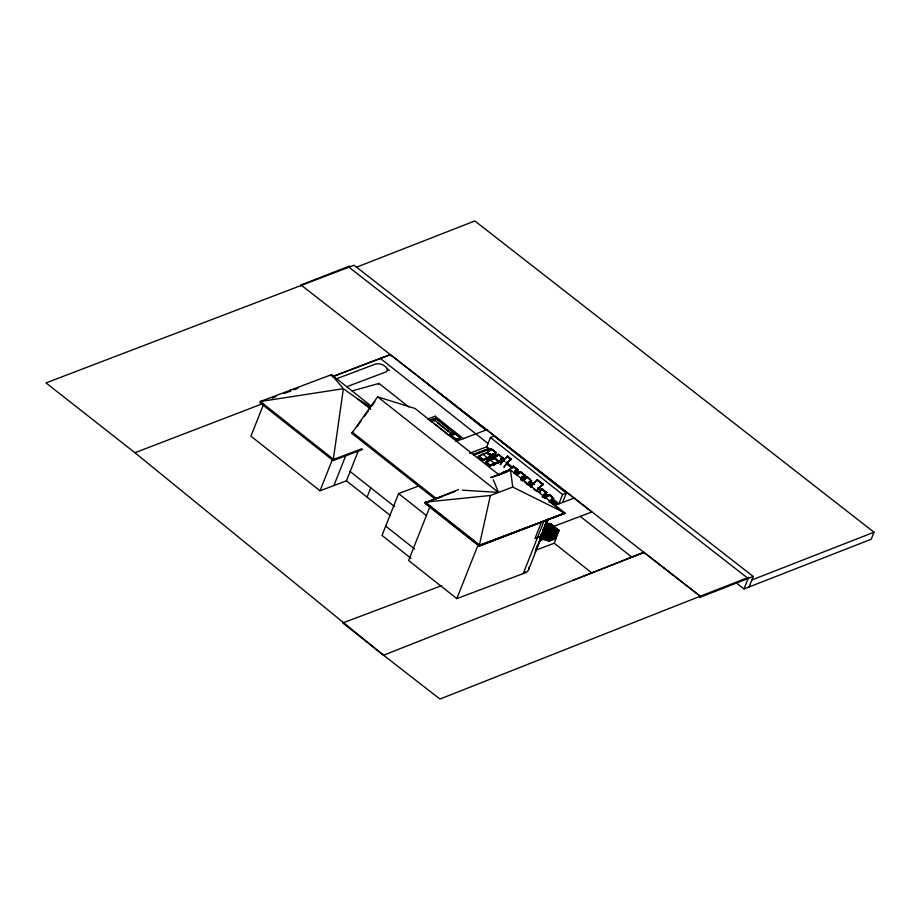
<?xml version="1.0" encoding="UTF-8"?>
<svg xmlns="http://www.w3.org/2000/svg" width="920" height="920" viewBox="0 0 920 920"><rect width="100%" height="100%" fill="white"/><g stroke="black" fill="none" stroke-linecap="round" stroke-linejoin="round"><path stroke-width="1.38" d="M543.329 531.634L543.329 531.702A19.182 10.028 21.6 0 1 537.521 537.521L535.003 538.464L541.259 522.652M458.551 489.543L424.982 502.791L479.447 545.836L564.96 513.015L512.739 487.059L490.371 495.489L479.159 546.169L425.281 503.573L429.571 501.4M524.204 479.872L524.871 478.986M540.132 491.061L540.293 492.326M515.844 473.328L515.706 471.339M522.755 477.468L522.974 478.641M489.267 460.391L489.382 459.919A13.052 5.543 -51.7 0 0 485.323 462.357L489.969 466.037A13.052 5.543 -51.7 0 1 494.028 463.588L502.251 460.69M300.553 286.143L301.012 284.981L349.439 266.052L348.979 267.214L748.155 578.484M263.304 404.915L250.93 436.172L320.022 490.785L346.46 480.815L358.328 450.834M290.018 391.299L290.478 390.137M331.027 375.831L331.487 374.67L371.151 406.03M320.022 490.785L332.396 459.517M333.143 460.563L343.367 388.688L331.487 374.67L260.348 401.499L259.888 402.661L333.143 460.563L362.675 449.431M435.079 499.134L351.785 433.297L377.614 396.842L415 408.468L499.353 475.145M333.914 485.541L345.782 455.584M389.873 355.787L390.333 354.625L591.79 512.014L543.57 530.196M367.091 497.133L370.783 487.83M418.634 486.013L398.601 493.568L382.03 535.44L410.964 558.313M435.401 416.449L463.668 438.794M434.677 420.728L435.758 418.025L453.801 432.791L435.597 418.404L430.502 420.325M435.034 424.246L446.982 433.688M447.948 434.999L453.951 432.4M460.552 437.621C457.217 442.716 445.107 434.343 455.687 433.78L460.552 437.621L457.159 439.231M451.225 435.792L455.687 433.78M430.169 506.011L408.595 560.51L456.815 598.621L523.238 573.574A19.182 10.028 21.6 0 0 529.058 567.318M480.711 455.135A13.052 5.543 -51.7 0 0 478.285 456.803L478.492 456.964M479.159 456.447L483.402 459.804C471.109 451.317 485.817 460.391 483.103 460.172M480.55 458.781L478.4 457.194L479.791 456.136M481.045 454.951A13.052 5.543 -51.7 0 1 482.344 454.365L482.034 454.491M482.137 454.687L482.172 454.813A11.304 4.807 -51.7 0 0 481.873 454.94M469.614 453.261L486.749 446.798L490.429 437.494L494.132 436.091L566.294 493.131L562.603 502.435M486.416 453.215L491.337 448.684L495.995 452.513L491.268 456.596L495.983 452.352M486.737 459.827L487.255 458.528M485.668 462.553L486.197 462.012L490.429 465.359A13.052 5.543 -51.7 0 1 491.855 464.404L493.039 463.76M486.128 462.197L488.037 460.805M494.983 457.953L489.026 460.529L494.833 458.332M489.716 460.034L489.141 460.437A11.304 4.807 -51.7 0 0 488.899 460.494M490.785 457.32L495.776 452.191M490.912 457.274L490.854 456.343M490.222 465.52L486.197 462.012M490.348 465.554L485.978 462.162A11.304 4.807 -51.7 0 1 487.025 461.506M493.442 458.769L498.364 454.238L503.033 458.079L498.295 462.15L503.022 457.907M494.845 455.388L486.829 458.056M494.856 455.779L495.121 455.043M487.048 458.965C492.418 457.183 496.294 456.515 495.397 455.055L486.611 458.332A11.304 4.807 -51.7 0 0 486.312 458.447M495.052 456.699L495.742 455.331L493.546 453.594M493.43 465.117L493.936 463.818L502.435 460.621L501.733 461.989M493.603 465.048L493.959 464.174L502.78 460.885L500.572 459.149M493.764 465.393L494.281 464.094M493.948 465.324L493.936 463.818M497.708 462.357L502.815 457.746M497.823 462.875L497.984 462.058M497.95 462.829L498.076 461.828L495.742 462.702M501.883 461.345L502.147 460.609M493.879 464.358L502.504 461.184L493.695 464.428M502.078 462.254L502.78 460.885M507.345 456.734L507.621 456.044L507.541 456.63M503.999 472.581L504.125 472.063M504.263 472.316L504.183 472.512A11.304 4.807 -51.7 0 1 504.355 472.362M504.263 466.98A14.294 6.072 -51.7 0 1 510.979 459.436L511.244 458.907L511.014 459.724L509.139 458.24M456.815 598.621L477.859 545.457M508.334 470.66L509.208 469.947L505.402 471.339M510.22 470.649L510.485 469.959L564.96 513.015L479.722 545.146L425.258 502.101L490.371 495.489M514.763 473.317L515.487 473.029M516.844 473.167L517.097 472.42L514.993 473.351M514.625 473.363L517.385 472.443C516.189 475.686 518.811 471.695 514.981 471.695M515.522 470.971L517.73 472.707L517.028 474.076M524.239 478.066L521.364 479.032L522.031 478.906M523.905 479.297L524.423 477.997L521.111 479.354M521.881 479.711L524.492 478.561M521.663 478.917L524.135 477.986L524.066 479.63L524.756 478.262L522.56 476.525M528.195 484.38L530.851 483.253L530.449 484.633M529.138 483.782L529.702 483.909M530.299 483.333L530.92 484.104M530.587 483.586L528.747 484.173M530.621 484.564L531.139 483.264L527.908 484.483M530.783 484.897L531.07 483.724M530.966 484.828L531.484 483.529L529.276 481.792M537.107 480.263L537.384 479.561L543.317 484.253L543.041 484.955L540.074 482.609M531.012 487.105A14.294 6.072 -51.7 0 1 537.291 480.228L537.487 479.734A13.754 5.842 -51.7 0 0 530.679 487.151M542.857 484.633L543.134 484.115L542.857 484.633A14.294 6.072 -51.7 0 0 536.82 491.176M544.525 495.834L544.398 494.362M543.237 496.317L545.836 495.684M545.744 496.006L545.997 495.27M543.743 496.995C547.883 493.833 544.996 498.582 546.284 495.282L543.053 496.501M546.112 496.846L546.629 495.546L544.422 493.81M550.804 501.791L552.759 501.159M523.238 573.574L543.778 521.697M552.77 501.561L553.035 500.825M550.562 501.756L553.322 500.836L552.966 502.469L553.656 501.112L551.459 499.364M545.663 524.411L544.077 528.413L547.389 520.179M535.693 549.7L537.268 545.744M540.27 538.177L541.811 534.278L546.825 532.484L551.011 534.393M536.601 548.044L540.074 539.292M544.364 528.459L547.538 520.444M535.095 552.414L548.343 518.96M528.701 569.411L542.984 533.358M544.721 532.645L545.18 531.484L542.719 532.415M556.37 503.343L556.83 502.182L552.805 503.7M535.428 550.298L554.219 543.214L556.059 538.556L548.665 541.351L551.804 531.61L547.411 530.253L544.226 538.418L544.996 538.602L550.884 523.894L546.859 522.997M558.52 530.828L550.045 523.721L559.049 530.38M540.868 539.408L544.674 537.912L548.826 539.902M541.052 538.947L544.858 537.452L548.768 539.154M552 533.496L547.779 530.115L545.008 537.061L549.194 538.982L556.37 535.497M544.64 538.74L550.884 523.894M566.294 493.131L562.591 494.523L558.911 503.826L552.149 498.479M547.653 532.484C553.702 516.327 551.367 527.678 547.239 532.151L540.983 534.612M544.26 537.602L546.353 539.258L545.893 540.419L547.733 539.718L544.617 537.245M547.733 539.718L547.273 540.879L555.622 537.406M548.24 539.913L549.021 540.097L548.24 539.913L551.701 531.978L548.653 540.362M548.607 539.775L551.804 531.61M549.688 537.786L545.365 536.153L549.562 538.062L556.979 534.876M540.327 538.05L545.583 535.612L549.734 537.602L557.198 534.336M549.78 536.647L557.37 533.887L549.125 527.505L545.284 526.861L549.378 527.413L557.324 533.807L550.102 536.693L545.939 534.692L550.24 536.406M550.045 535.934L546.101 534.313L550.413 535.946M550.505 534.808L558.072 532.128L549.861 525.676L544.743 524.779M541.604 534.842L546.641 532.933L550.827 534.853L558.279 531.587L550.275 525.124L546.434 524.469M551.195 533.933L547.009 532.024M552.931 536.084C536.291 524.078 561.131 540.155 548.101 530.621L543.018 529.655M543.835 530.529L551.689 532.737L547.365 531.104M558.106 530.506L555.427 538.625L558.624 530.495M643.459 553.541L643.919 552.368L700.338 596.183L699.729 597.413L700.189 596.252L748.615 577.323L744.004 588.949L736.092 582.774M749.087 586.96L753.238 576.495L354.062 265.236L46 382.916L134.918 452.72L383.548 655.235L439.967 699.05L700.338 596.183M356.684 267.133L474.835 220.949L874 532.22L871.228 539.235L744.004 588.949M378.465 384.606L379.005 383.421L408.848 407.008M551.735 499.974L551.77 501.733L551.632 499.744M352.831 432.388L351.785 433.297M356.925 426.696L361.019 421.003M364.285 416.449L368.379 410.757M371.657 406.203L374.934 401.637M500.721 459.919L500.791 461.437L500.549 459.701M551.609 500.135L551.873 501.48M491.544 448.845L486.266 453.123M488.716 451.455L491.349 448.845M493.511 454.135L493.752 455.871L493.879 454.365M497.639 455.377L493.649 458.482L498.571 454.399M508.599 470.292L513.325 466.06L517.971 469.729L514.199 473.156M509.611 469.591L510.232 469.062M511.635 467.854L513.521 466.221M511.647 468.015L513.544 466.382M514.694 472.385L517.764 469.568M514.188 472.995L517.971 469.729M520.962 479.918L525.699 475.835L520.352 471.615L516.58 475.042L520.559 471.776M516.787 475.203L520.57 471.937M521.019 478.549L524.791 475.122M521.214 478.549L524.998 475.284L521.226 478.71M522.341 480.964L527.079 476.882L530.46 479.561M523.296 480.309L527.079 476.882M522.962 480.769L523.986 479.883M525.216 478.814L525.837 478.285M530.276 481.459L531.116 480.918M528.448 483.218L531.323 480.734M526.987 484.633L531.726 480.562M539.384 491.349L542.225 488.899L546.882 492.74L542.236 489.06L539.396 491.51M539.338 491.717L542.42 489.06M542.88 495.673L546.664 492.407M542.892 495.834L546.675 492.568M542.133 496.65L546.871 492.568M544.514 498.536L549.251 494.454L552.632 497.133M545.341 498.168L545.974 497.8M546.365 497.272L546.986 496.742M548.435 495.5L549.458 494.615M549.171 502.205L553.897 498.134M490.463 465.336L489.67 466.095L486.496 463.588M501.078 474.018L501.917 473.421M486.622 461.702L488.451 463.714M484.782 459.011L485.829 458.298A13.052 5.543 -51.7 0 1 486.795 457.872L487.002 458.034A13.052 5.543 -51.7 0 0 482.931 460.471L478.285 456.803M480.412 455.607L480.734 455.549A11.304 4.807 -51.7 0 0 479.987 455.952M484.644 458.953L484.817 458.85A13.052 5.543 -51.7 0 0 483.437 459.77M502.389 472.983L502.791 472.88M493.407 463.599L492.855 463.852A13.052 5.543 -51.7 0 1 493.822 463.427L494.028 463.588M503.78 472.385L504.332 471.741A13.052 5.543 -51.7 0 0 503.033 472.328M572.757 580.405L643.919 552.368L383.548 655.235L342.723 622.955L441.508 585.707M699.729 597.413L753.238 576.495M751.87 579.957L874 532.22M134.918 452.72L263.292 403.42M332.695 376.763L390.333 354.625L332.339 376.567M271.964 398.107L275.988 396.589M284.05 393.553L290.755 391.023M293.986 389.804L297.953 388.297M336.881 378.649L375.578 364.055A7.119 3.714 21.6 0 1 385.112 366.355A7.119 3.714 21.6 0 1 385.675 372.036L346.99 386.63M427.731 419.014L435.562 416.07M429.387 420.417L435.758 418.025M431.008 421.785L434.838 420.348L451.961 433.883M361.79 448.776L333.603 459.402L260.348 401.499L343.367 388.688L370.001 407.732M449.109 434.562L452.628 433.228M455.998 441.358L486.703 429.778M473.834 454.595L488.6 449.017M483.31 454.147L486.795 452.835M483.333 454.181L485.449 453.387M487.105 457.757L486.392 459.563L486.921 458.608L495.742 455.331M487.853 457.47L489.98 456.665M486.714 458.447L494.948 455.469M486.668 458.873L495.466 455.63M490.44 459.517L493.844 458.482M489.233 460.69L493.178 459.206M507.656 456.159L507.736 456.136A13.754 5.842 -51.7 0 0 500.169 464.669L500.549 464.531M494.132 463.312L493.511 463.737M501.986 461.023L493.844 464.048A11.304 4.807 -51.7 0 0 490.682 465.876M511.29 459.034L507.541 456.078M510.979 459.436L508.346 457.355M505.298 471.523L508.772 470.212M503.976 472.351L509.784 470.154M490.509 477.491L510.485 469.959L512.739 487.059M424.982 502.791L455.618 491.245M491.567 477.687L508.886 471.155M437.644 498.364L441.669 496.834M515.303 473.627L517.73 472.707M514.993 473.777L517.454 473.006M521.214 479.435L524.331 478.227M520.87 479.768L524.756 478.262M537.291 480.228L542.938 484.61M528.747 484.598L531.484 483.529M528.597 484.978L531.208 483.828M542.731 497.053L546.629 495.546M542.869 497.156L546.353 495.845M550.022 502.481L553.656 501.112M551.068 502.285L553.391 501.4L550.908 500.089M553.909 503.78L556.6 502.768L552.138 499.238M554.886 505.356L574.275 498.042M479.159 546.169L564.132 513.567L479.412 545.514L425.534 502.929M546.376 524.101L550.194 524.837L558.452 530.978L550.217 524.756L558.428 531.208L550.735 534.175M550.194 524.837L546.641 523.94M550.275 525.124L546.192 524.561M550.252 525.193L558.256 531.668M558.06 531.967L549.827 525.745L557.808 532.059M549.642 526.205L556.876 531.645M545.652 525.941L549.734 526.493L557.692 532.887M549.286 527.125L555.519 531.771M549.378 527.413L557.083 533.899M553.966 532.358L549.01 528.333L543.651 527.528M553.817 532.737L548.584 528.885L553.794 532.818M543.743 527.827L548.826 528.793L553.541 532.91M553.61 533.278L548.4 529.345L553.368 533.358M548.619 529.322L544.559 528.689M544.651 528.988L548.469 529.713L552.184 533.036M543.881 531.587L547.779 530.115M543.743 531.933L547.641 530.46L552.851 534.669M542.926 529.368L548.285 530.173L552.241 533.404M541.765 532.944C551.011 530.253 544.122 529.759 552.138 532.323M542.328 533.002L548.124 530.84L547.411 530.253M542.639 533.14L547.917 531.082L552.885 535.106M542.144 533.462L547.641 531.323M542.455 533.6L547.216 531.484M541.972 533.922L547.181 531.564L551.505 533.197M540.799 535.072L546.848 532.404L550.838 533.968M541.454 535.221L546.94 533.082M541.42 535.29L546.457 533.393L550.781 535.026M541.27 535.681L546.767 533.542M541.236 535.75L546.273 533.853L550.471 535.773L557.922 532.507M541.063 536.21L546.308 533.784L550.562 535.566M541.328 536.429L546.101 534.313M539.89 537.36L546.216 534.911M558.474 530.368L550.827 533.209L558.578 530L555.795 538.487L559.049 530.346L551.207 533.059M540.995 537.268L546.031 535.371M540.511 537.591L546.009 535.452L549.746 536.728M550.919 533.726L558.911 530.679L550.332 523.905M540.822 537.728L545.583 535.612M540.638 538.188L545.675 536.291L540.155 538.51M540.419 538.717L545.491 536.751L549.24 538.028M558.083 531.898L550.585 534.566M539.971 538.971L545.042 536.992L549.297 538.775M540.247 539.178L545.307 537.211M550.678 535.233L557.899 532.358M540.063 539.637L544.858 537.452L548.872 538.936M549.493 526.585L557.704 533.036L550.217 535.474M550.01 536.015L557.704 533.036M539.879 540.097L544.95 538.12M550.286 536.233L557.554 533.428M539.787 540.741L544.962 538.786L544.502 539.948L546.353 539.258M549.642 536.935L557.175 534.186M549.47 537.395L556.991 534.646M549.286 537.855L556.818 535.106M549.102 538.303L556.83 535.256M548.734 539.223L556.197 535.957M549.044 539.361L556.266 536.486M556.082 536.935L548.584 539.603L556.289 536.636M548.377 540.143L555.829 536.877M555.91 537.395L548.4 540.063M548.492 540.741L555.462 537.797M548.469 540.822L555.714 538.085M352.072 390.942L379.005 383.421M462.334 490.176L498.525 492.418L493.281 479.722M543.329 530.414L543.789 530.104A19.182 10.028 21.6 0 0 543.766 529.655M546.399 524.032L550.436 524.745M546.284 524.86L550.102 525.584M546.043 524.952L550.068 525.653M544.801 525.147L549.918 526.044M544.559 525.24L549.677 526.136L556.657 531.656M544.467 525.987L549.55 526.953M545.468 526.401L549.309 527.045L555.266 531.863M545.376 527.148L549.194 527.873L553.909 531.99M545.1 527.321L549.159 527.953L554.15 531.898M544.95 527.7L549.01 528.333M543.708 527.896L548.803 528.873M543.559 528.287L548.642 529.253M544.375 529.149L548.435 529.782M544.226 529.529L548.285 530.173M542.742 529.828L548.067 530.702M542.8 530.196L547.917 531.082M542.65 530.575L546.468 531.3M543.674 530.909L546.434 531.38M545.387 523.043L550.746 524.227L546.308 523.503M547.285 530.587L552.276 531.99M547.273 532.231L551.057 533.439M546.917 533.151L550.965 534.566M546.733 533.611L550.482 534.888M545.732 535.233L550.056 536.866M545.548 535.693L549.872 537.326M545.192 536.601L549.136 538.234M544.674 537.912L548.964 539.615M370.748 406.824L357.73 398.981L370.794 409.308M301.012 284.981L700.189 596.252M641.643 553.265L631.821 557.14L580.244 516.373M490.429 437.494L562.591 494.523M380.362 358.386L488.198 443.624M492.614 449.845L495.995 452.513M498.375 454.399L503.033 458.079M513.337 466.221L517.983 469.89M520.363 471.776L525.021 475.456M527.298 477.204L530.472 479.722M552.644 497.294L549.263 494.615L545.56 498.145M492.395 449.857L495.592 452.525M499.433 455.411L502.619 458.091M513.325 466.394L517.558 469.74M520.352 471.948L524.607 475.467M528.137 478.055L530.265 479.895M542.225 489.233L544.352 491.073M549.251 494.787L552.448 497.467M515.234 468.245L517.362 470.085M544.134 491.096L542.029 489.578M552.218 497.49L549.056 495.132M486.749 446.798L491.257 450.363M494.408 452.847L497.754 455.492M501.411 458.378L504.436 460.77M505.919 461.943L513.36 467.82M516.062 469.97L519.443 472.638M523.388 475.755L526.677 477.733M530.069 481.045L534.531 484.564M538.614 487.796L541.224 489.854M544.571 492.499L548.757 495.811M389.471 370.61L387.159 368.862M494.178 453.433L497.524 456.067M500.859 458.712L504.206 461.357M506.437 463.116L512.106 467.624M515.349 470.166L519.811 473.697M523.158 476.33L525.389 478.101M529.839 481.62L533.186 484.265M537.648 487.784L540.983 490.303M545.445 493.959L547.676 495.719M493.361 453.663L496.179 455.768M507.322 464.577L511.784 468.107M515.349 471.04L518.466 473.397M529.092 481.861L530.955 483.333M538.534 489.256L540.764 491.015M544.249 493.879L546.101 495.351M551.275 499.433L554.139 501.584M522.962 477.296L522.882 478.894L522.537 477.077M494.799 455.17L494.074 455.446M501.825 460.724L501.101 461.012M523.813 478.101L523.089 478.388M529.034 482.402L530.897 483.874M552.713 500.94L551.988 501.227M492.602 453.755L495.155 455.676M514.591 471.132L517.143 473.053M521.628 476.698L524.066 478.48M551.218 499.974L553.081 501.446M492.993 454.319L495.178 455.906M522.019 477.25L524.204 478.837M543.881 494.534L546.066 496.121M493.752 455.871L493.718 453.962M500.791 461.437L500.756 459.528M493.442 455.814L492.407 455.952M544.329 496.029L543.294 496.167M489.957 453.709L492.28 455.204M500.043 461.529L499.675 461.541M489.969 453.87L492.073 455.388M489.75 453.882L491.866 455.561M494.661 457.769L496.777 459.448M487.428 452.387L491.671 455.906M524.664 482.068L531.334 487.347M533.554 489.106L535.785 490.854M549.125 501.4L558.014 508.426M560.234 510.186L564.684 513.705M487.22 452.559L491.475 456.078M488.072 453.583L490.187 455.262M542.8 496.708L545.042 498.49M486.806 452.916L488.738 454.664M482.586 453.985L487.094 457.55M489.612 459.54L494.132 463.105M504.332 472.121L504.16 472.19A11.304 4.807 -51.7 0 0 503.55 472.443M486.611 458.332L486.921 458.608A11.304 4.807 -51.7 0 0 483.322 460.575M455.538 434.159L460.391 438.012M437.885 423.269L448.592 431.733M451.375 435.401L456.239 439.242M500.48 474.341L500.273 474.179A13.052 5.543 -51.7 0 1 502.699 472.512M550.045 523.721L558.911 530.725M549.458 526.665L557.451 532.979M548.768 528.425L553.725 532.45M547.825 530.794L552.816 534.738M377.614 396.842L498.525 492.418M547.676 531.173L552.644 535.198M547.733 531.541L552.724 535.486M547.492 531.634L552.702 535.566M554.219 543.214L591.79 572.907M544.962 536.889L549.125 540.189M352.245 432.135L436.666 498.858M398.601 493.568L426.431 515.568M350.141 471.511L394.496 506.563M346.46 480.815L390.344 515.499M385.71 526.136L414.655 549.01M420.957 378.603L485.829 430.111M544.824 494.58L544.95 495.995M544.606 494.19L544.743 496.179M530.092 481.792L529.471 482.333M529.563 482.402L529.805 483.989M529.356 482.574L529.598 484.161M498.709 461.46L494.466 458.114M498.502 461.633L494.27 458.286M490.486 465.716A11.304 4.807 -51.7 0 1 491.464 465.025M491.786 464.818A11.304 4.807 -51.7 0 1 493.039 464.14M487.347 461.299A11.304 4.807 -51.7 0 1 487.979 460.931M486.243 462.357A11.304 4.807 -51.7 0 1 487.22 461.667M487.542 461.46A11.304 4.807 -51.7 0 1 488.186 461.092M483.448 460.149A11.304 4.807 -51.7 0 1 486.013 458.574M479.009 456.642A11.304 4.807 -51.7 0 1 479.665 456.171M479.216 456.803A11.304 4.807 -51.7 0 1 479.872 456.331M480.516 455.906A11.304 4.807 -51.7 0 1 480.838 455.722M500.997 474.018A11.304 4.807 -51.7 0 1 502.929 472.753M501.193 474.179A11.304 4.807 -51.7 0 1 501.848 473.708M502.504 473.282A11.304 4.807 -51.7 0 1 502.826 473.098M536.74 490.843A13.754 5.842 -51.7 0 1 543.053 484.138M503.907 467.084A13.754 5.842 -51.7 0 1 511.175 458.942M500.756 464.197A14.294 6.072 -51.7 0 1 507.46 456.653M525.101 571.676A17.871 9.338 21.6 0 1 524.71 571.906M474.041 454.02L473.581 455.181L488.37 449.604L488.83 448.442L474.041 454.02M549.734 526.493L544.651 525.527L549.7 526.573"/></g></svg>
